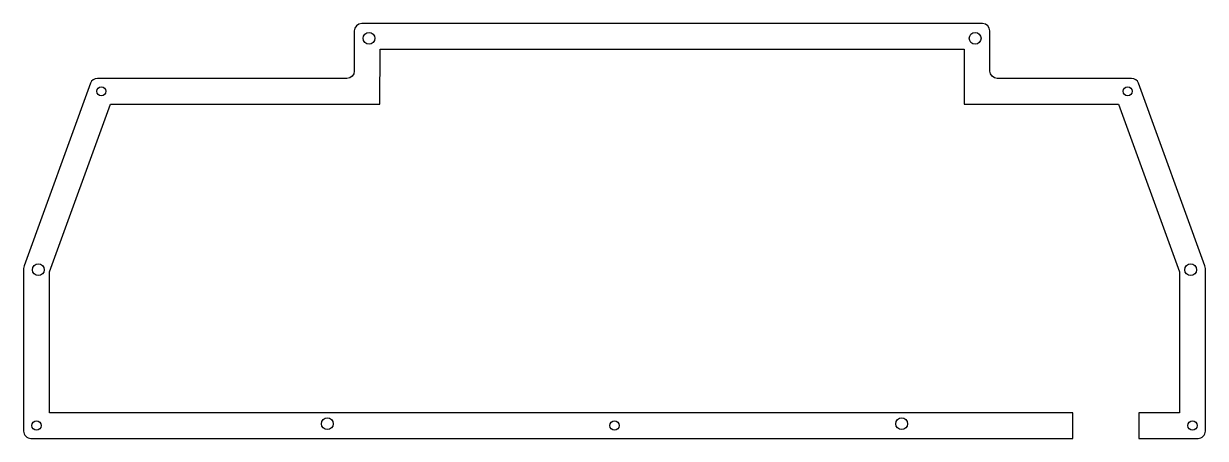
# Model space of a CAD drawing. Header units: millimetres. Extents: x -313 to 9, y -9 to 104.
import ezdxf

# ---------------------------------------------------------------- set-up
doc = ezdxf.new("R2010")
doc.units = ezdxf.units.MM
doc.layers.get('0').update_dxf_attribs({"linetype": 'CONTINUOUS'})

msp = doc.modelspace()

# ---------------------------------------------------------------- linework, layer by layer
msp.add_lwpolyline([(6.65, -8.88, 0.414214), (8.65, -6.88), (8.65, 37.42, 0.087415), (8.53, 38.1), (-9.57, 87.87, 0.315379), (-11.45, 89.19), (-47.99, 89.19, -0.413699), (-49.99, 91.18), (-50.01, 102.13, 0.413699), (-52.01, 104.12), (-220.99, 104.12, 0.413699), (-222.99, 102.13), (-223.01, 91.18, -0.413699), (-225.01, 89.19), (-292.9, 89.19, 0.31538), (-294.78, 87.87), (-312.88, 38.1, 0.087414), (-313, 37.42), (-313, -6.88, 0.414214), (-311, -8.88), (-27.45, -8.88), (-27.45, -1.88), (-306, -1.88), (-306, 36.54), (-289.4, 82.19), (-216.02, 82.19), (-216, 97.12), (-57, 97.12), (-56.98, 82.19), (-14.95, 82.19), (1.65, 36.54), (1.65, -1.88), (-9.45, -1.88), (-9.45, -8.88)], format="xyb", close=True)
for centre, radius in [((-218.99, 100.12), 1.6), ((-54.01, 100.12), 1.6), ((-291.85, 85.69), 1.25), ((-12.5, 85.69), 1.25), ((-309, 37.07), 1.6), ((4.65, 37.07), 1.6), ((-309.5, -5.38), 1.25), ((-230.34, -4.88), 1.6), ((-152.17, -5.38), 1.25), ((-74.01, -4.88), 1.6), ((5.15, -5.38), 1.25)]:
    msp.add_circle(centre, radius)

doc.saveas('drawing.dxf')
